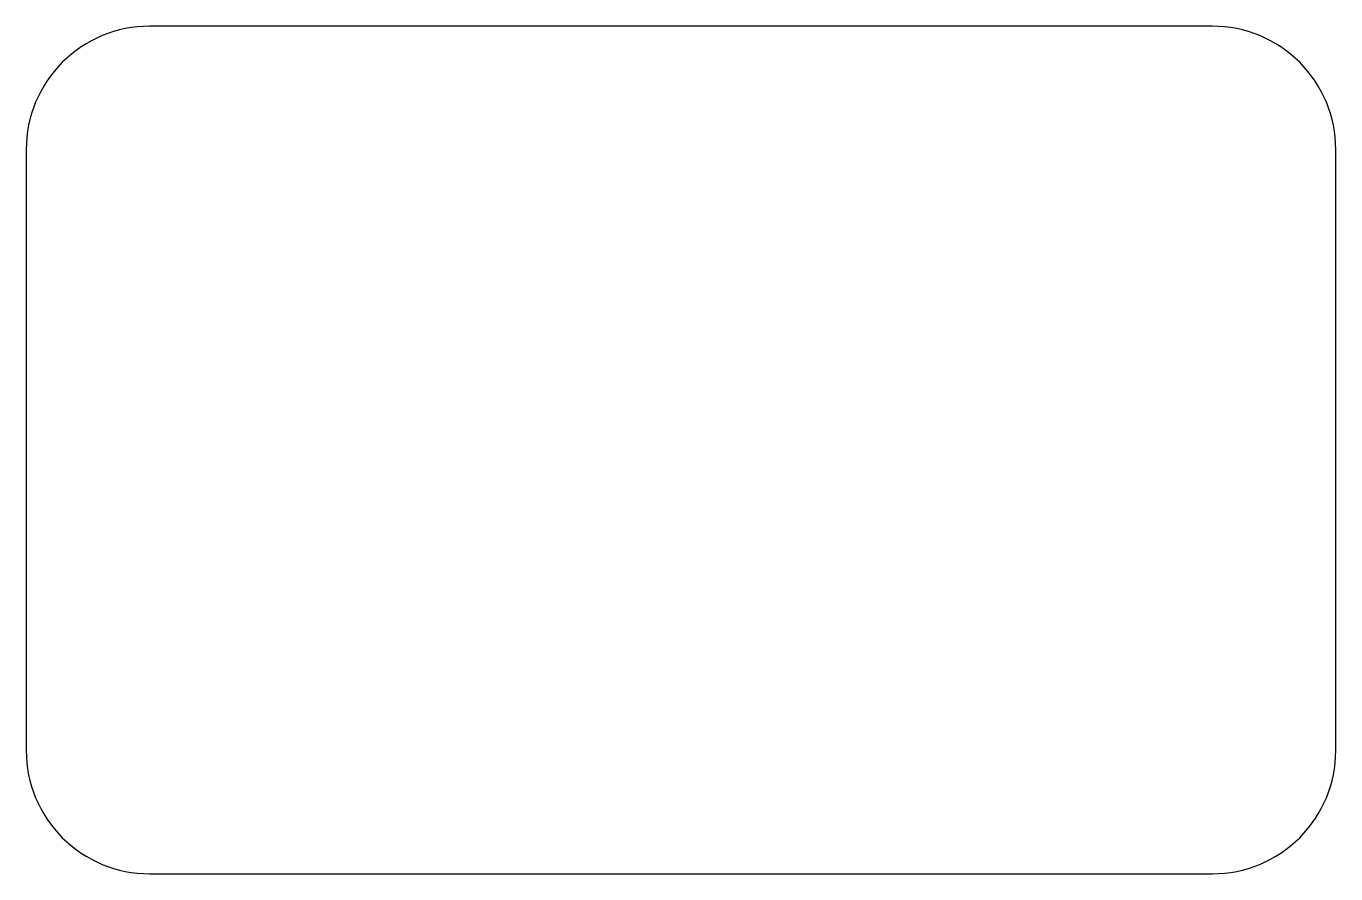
# Model space of a CAD drawing. Extents: x -1 to 84, y -1 to 54.
import ezdxf

# ---------------------------------------------------------------- set-up
doc = ezdxf.new("R2010")
doc.units = 0
doc.layers.add('DEFAULT', color=7, linetype='CONTINUOUS')

msp = doc.modelspace()

# ---------------------------------------------------------------- linework, layer by layer
at = {"layer": 'DEFAULT'}
msp.add_lwpolyline([(84, 7), (84, 46, 0.414214), (76, 54), (7, 54, 0.414214), (-1, 46), (-1, 7, 0.414214), (7, -1), (76, -1, 0.414214)], format="xyb", close=True, dxfattribs=at)

doc.saveas('drawing.dxf')
